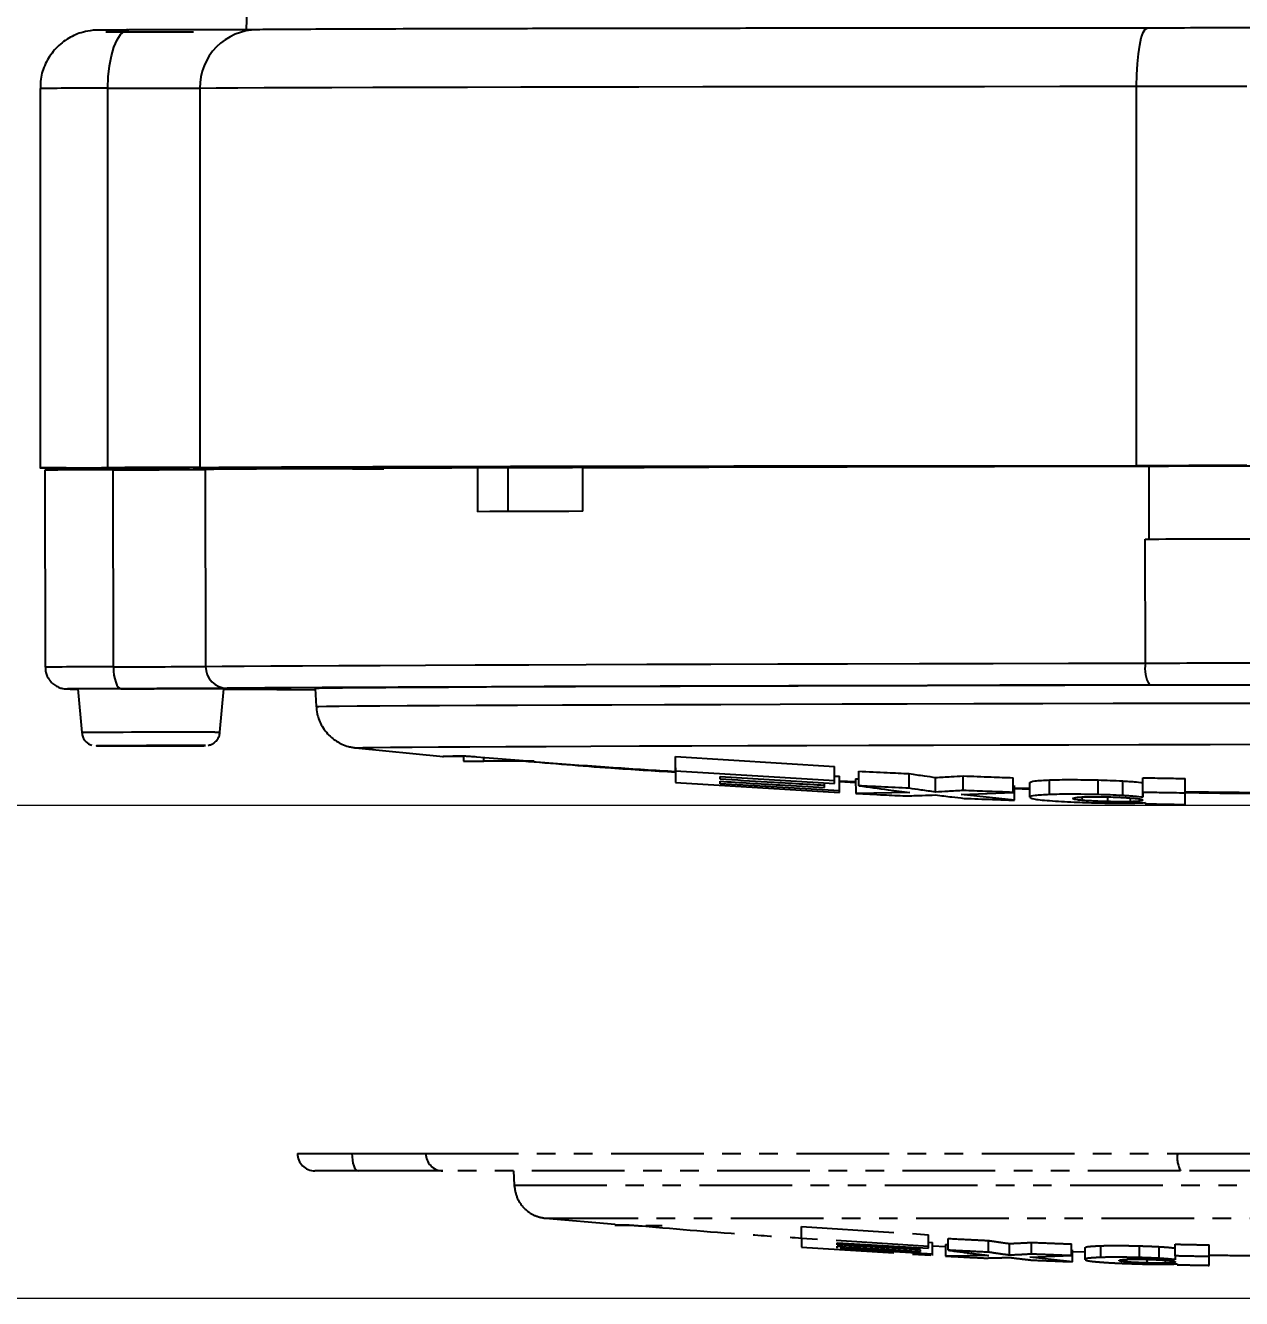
# Model space of a CAD drawing. Header units: millimetres. Extents: x 2384 to 4064, y 886 to 2074.
# Drawn here: x 2839.9 to 2923.3, y 967.7 to 1054.9 of the extents above; entities that cross this region are included whole.
import ezdxf

# ---------------------------------------------------------------- set-up
doc = ezdxf.new("R2010")
doc.units = ezdxf.units.MM
doc.linetypes.add('PHANTOM', pattern=[12.7, 6.35, -1.27, 1.27, -1.27, 1.27, -1.27])
doc.layers.add('标注', color=3, linetype='Continuous', lineweight=13)
doc.styles.add('SLDTEXTSTYLE1', font='txt.shx', dxfattribs={"width": 0.7, "bigfont": 'gbcbig.shx'})
doc.styles.get("Standard").update_dxf_attribs({"font": 'arial.ttf'})
doc.dimstyles.new('AM_ISO', dxfattribs={"dimtxt": 3.5, "dimasz": 3.5, "dimexe": 1, "dimexo": 1, "dimgap": 1.5, "dimtad": 1, "dimdsep": 46, "dimtxsty": 'Standard', "dimcen": 0, "dimclrd": 256, "dimclre": 256, "dimclrt": 2, "dimadec": 0, "dimazin": 2, "dimtp": 0.1, "dimtm": 0.1, "dimtfac": 0.71, "dimtdec": 3, "dimtmove": 0, "dimatfit": 3, "dimfxl": 0, "dimlwd": -1, "dimlwe": -1, "dimarcsym": 0})
doc.dimstyles.new('SLDDIMSTYLE12$0', dxfattribs={"dimtxt": 12, "dimasz": 10, "dimexe": 0, "dimexo": 0.0625, "dimgap": 0.875, "dimtad": 1, "dimdec": 1, "dimlfac": 1.8, "dimrnd": 1e-09, "dimzin": 12, "dimdsep": 46, "dimtxsty": 'SLDTEXTSTYLE1', "dimcen": 0.09, "dimdle": 8.16, "dimclrd": 3, "dimclre": 3, "dimadec": 0, "dimazin": 3, "dimtfac": 1, "dimtdec": 1, "dimtofl": 0, "dimtmove": 0, "dimatfit": 3, "dimfxl": 0, "dimfrac": 2, "dimtolj": 1, "dimlwd": 5, "dimlwe": 5, "dimarcsym": 0})

# ---------------------------------------------------------------- blocks, each defined once
blk = doc.blocks.new('*D56')
at = {"layer": 'Defpoints', "color": 0, "transparency": 16777216}
for p in [(2929.515, 1243.835), (2780.072, 1001.464), (2927.762, 1001.464)]:
    blk.add_point(p, dxfattribs=at)
at = {"layer": '标注', "linetype": 'ByBlock', "transparency": 16777216}
for p, q in [((2928.515, 1243.835), (2779.072, 1243.835)), ((2780.072, 1240.335), (2780.072, 1004.964)), ((2926.762, 1001.464), (2779.072, 1001.464))]:
    blk.add_line(p, q, dxfattribs=at)
at = {"layer": '标注', "transparency": 16777216}
for points in [[(2779.489, 1240.335), (2780.655, 1240.335), (2780.072, 1243.835)], [(2779.489, 1004.964), (2780.655, 1004.964), (2780.072, 1001.464)]]:
    blk.add_solid(points, dxfattribs=at)
at = {"layer": '标注', "color": 2, "transparency": 16777216, "insert": (2769.429, 1110.165), "char_height": 8, "attachment_point": 5, "rotation": 90}
blk.add_mtext('\\A1;{\\fSimSun|b0|i0|c134|p2;\\H2.28571x;245}', dxfattribs=at)
blk = doc.blocks.new('*D57')
at = {"layer": 'Defpoints', "color": 0, "transparency": 16777216}
for p in [(2927.762, 1001.464), (2780.035, 967.684), (2929.601, 967.684)]:
    blk.add_point(p, dxfattribs=at)
at = {"layer": '标注', "color": 3, "lineweight": 5, "transparency": 16777216}
blk.add_line((2927.699, 1001.464), (2780.035, 1001.464), dxfattribs=at)
at = {"layer": '标注', "color": 3, "linetype": 'Continuous', "lineweight": 5, "transparency": 16777216}
for p, q in [((2780.035, 991.464), (2780.035, 977.684)), ((2929.538, 967.684), (2780.035, 967.684))]:
    blk.add_line(p, q, dxfattribs=at)
at = {"layer": '标注', "color": 3, "transparency": 16777216}
for points in [[(2778.369, 991.464), (2781.702, 991.464), (2780.035, 1001.464)], [(2778.369, 977.684), (2781.702, 977.684), (2780.035, 967.684)]]:
    blk.add_solid(points, dxfattribs=at)
at = {"layer": '标注', "color": 0, "transparency": 16777216, "insert": (2767.732, 984.524), "char_height": 10, "attachment_point": 5, "rotation": 90, "style": 'SLDTEXTSTYLE1'}
blk.add_mtext('\\A1;{\\H2.28571x;45}', dxfattribs=at)

msp = doc.modelspace()

# ---------------------------------------------------------------- linework, layer by layer
at = {"color": 7, "linetype": 'Continuous', "lineweight": 25}
for p, q in [((2855.109, 1056.138), (2855.055, 1054.608)), ((2840.939, 1050.607), (2840.939, 1024.607)), ((2845.586, 1024.62), (2845.586, 1050.62)), ((2851.884, 1050.634), (2851.884, 1024.634)), ((2916.078, 1024.755), (2916.078, 1050.755)), ((2841.272, 1024.453), (2841.295, 1010.953)), ((2845.498, 1024.61), (2845.498, 1024.473)), ((2845.963, 1010.974), (2845.94, 1024.474)), ((2851.498, 1024.493), (2851.498, 1024.607)), ((2851.498, 1024.583), (2851.974, 1024.581)), ((2852.263, 1024.499), (2852.286, 1010.999)), ((2870.911, 1024.603), (2870.916, 1021.603)), ((2873.021, 1024.603), (2870.911, 1024.603)), ((2873.026, 1021.611), (2873.021, 1024.603)), ((2878.131, 1021.629), (2878.126, 1024.629)), ((2916.911, 1024.731), (2916.919, 1019.731)), ((2916.682, 1011.23), (2916.668, 1019.73)), ((2843.524, 1009.457), (2843.79, 1006.47)), ((2845.523, 1009.468), (2845.523, 1009.468)), ((2851.523, 1009.478), (2851.523, 1009.478)), ((2853.267, 1006.486), (2853.523, 1009.474)), ((2853.521, 1009.449), (2853.764, 1009.448)), ((2859.796, 1009.485), (2859.863, 1008.248)), ((2862.559, 1005.424), (2862.554, 1005.424)), ((2862.558, 1005.424), (2868.564, 1004.834)), ((2869.947, 1004.874), (2869.947, 1004.5)), ((2869.947, 1004.5), (2871.348, 1004.5)), ((2871.348, 1004.5), (2871.348, 1004.768)), ((2874.787, 1004.5), (2871.348, 1004.5)), ((2884.482, 1004.826), (2895.369, 1004.154)), ((2884.484, 1004.045), (2884.482, 1004.826)), ((2884.484, 1003.822), (2884.482, 1004.826)), ((2895.371, 1003.151), (2895.369, 1004.154)), ((2884.484, 1004.045), (2884.485, 1003.042)), ((2895.371, 1003.151), (2884.484, 1003.822)), ((2884.484, 1003.822), (2884.485, 1003.042)), ((2887.54, 1003.45), (2895.371, 1002.986)), ((2895.371, 1003.49), (2895.717, 1003.47)), ((2895.719, 1002.468), (2895.717, 1003.47)), ((2896.827, 1003.298), (2897.041, 1003.302)), ((2896.827, 1003.298), (2896.829, 1002.296)), ((2897.042, 1002.819), (2897.04, 1003.822)), ((2900.504, 1002.653), (2900.503, 1003.656)), ((2902.307, 1002.39), (2902.306, 1003.392)), ((2904.201, 1002.497), (2904.199, 1003.499)), ((2907.613, 1002.371), (2907.611, 1003.373)), ((2916.503, 1002.371), (2916.501, 1003.373)), ((2919.415, 1002.318), (2919.414, 1003.32)), ((2884.485, 1003.042), (2895.719, 1002.353)), ((2895.719, 1002.468), (2887.541, 1002.95)), ((2894.689, 1002.846), (2894.689, 1003.026)), ((2895.717, 1003.166), (2896.827, 1003.109)), ((2896.828, 1003.032), (2895.717, 1003.09)), ((2907.705, 1001.834), (2907.704, 1002.835)), ((2907.704, 1002.689), (2908.773, 1002.657)), ((2908.773, 1002.575), (2907.704, 1002.609)), ((2908.774, 1002.039), (2908.773, 1003.041)), ((2910.118, 1002.22), (2910.116, 1003.222)), ((2913.438, 1002.216), (2913.436, 1003.218)), ((2915.106, 1003.155), (2915.108, 1002.153)), ((2916.503, 1002.037), (2916.502, 1003.039)), ((2900.546, 1002.365), (2896.829, 1002.296)), ((2904.059, 1002.215), (2907.613, 1002.371)), ((2907.705, 1001.834), (2904.059, 1002.215)), ((2912.338, 1002.057), (2912.339, 1001.821)), ((2914.08, 1002.035), (2914.08, 1001.739)), ((2915.639, 1001.989), (2915.639, 1001.729)), ((2919.417, 1001.539), (2919.415, 1002.318))]:
    msp.add_line(p, q, dxfattribs=at)
at = {"color": 7, "linetype": 'PHANTOM', "lineweight": 25}
for p, q in [((2858.575, 977.633), (2862.309, 977.633)), ((2862.309, 977.633), (2867.367, 977.633)), ((2867.367, 977.633), (2918.885, 977.633)), ((2918.885, 977.633), (2924.942, 977.633)), ((2862.731, 976.433), (2859.775, 976.433)), ((2868.548, 976.433), (2862.731, 976.433)), ((2919.099, 976.433), (2868.548, 976.433)), ((2873.373, 976.433), (2873.425, 975.444)), ((2926.066, 976.433), (2919.099, 976.433)), ((2873.425, 975.444), (2987.244, 975.444)), ((2875.569, 973.183), (2880.341, 972.774)), ((2875.569, 973.183), (2930.335, 973.183)), ((2882.444, 972.693), (2883.565, 972.693)), ((2893.116, 972.612), (2901.825, 972.06)), ((2893.116, 971.809), (2893.116, 972.612)), ((2901.825, 971.257), (2901.825, 972.06)), ((2901.825, 971.257), (2893.116, 971.809)), ((2893.116, 971.809), (2893.116, 971.207)), ((2893.116, 971.207), (2902.102, 970.641)), ((2895.56, 971.511), (2901.825, 971.129)), ((2902.102, 970.728), (2895.56, 971.125)), ((2901.825, 971.547), (2902.102, 971.53)), ((2902.102, 970.728), (2902.102, 971.53)), ((2902.102, 971.299), (2902.99, 971.252)), ((2902.99, 971.395), (2903.161, 971.398)), ((2902.99, 971.395), (2902.99, 970.594)), ((2903.161, 970.996), (2903.161, 971.798)), ((2905.931, 970.858), (2905.931, 971.66)), ((2907.373, 970.65), (2907.373, 971.452)), ((2908.888, 970.728), (2908.888, 971.53)), ((2911.617, 970.622), (2911.617, 971.424)), ((2911.69, 970.209), (2911.69, 971.01)), ((2912.546, 970.364), (2912.546, 971.165)), ((2913.621, 970.5), (2913.621, 971.302)), ((2916.277, 970.49), (2916.277, 971.291)), ((2917.613, 971.239), (2917.613, 970.438)), ((2918.729, 970.604), (2918.729, 971.406)), ((2921.059, 970.557), (2921.059, 971.359)), ((2905.963, 970.635), (2902.99, 970.594)), ((2908.774, 970.511), (2911.617, 970.622)), ((2911.69, 970.209), (2908.774, 970.511)), ((2911.69, 970.899), (2912.546, 970.873)), ((2915.397, 970.369), (2915.397, 970.188)), ((2916.79, 970.348), (2916.79, 970.121)), ((2918.037, 970.31), (2918.037, 970.11)), ((2921.059, 969.957), (2921.059, 970.557))]:
    msp.add_line(p, q, dxfattribs=at)
at = {"color": 7, "linetype": 'Continuous', "lineweight": 25, "flags": 128}
for points in [[(2916.078, 1050.755), (2916.092, 1051.536), (2916.134, 1052.286), (2916.201, 1052.976), (2916.291, 1053.582), (2916.402, 1054.078), (2916.528, 1054.446), (2916.664, 1054.673), (2916.806, 1054.748)], [(2845.586, 1050.62), (2845.613, 1051.4), (2845.694, 1052.15), (2845.825, 1052.841), (2846.001, 1053.446), (2846.216, 1053.943), (2846.461, 1054.311), (2846.727, 1054.537), (2847.004, 1054.613)], [(2851.884, 1050.634), (2853.008, 1050.644), (2854.483, 1050.654), (2856.303, 1050.663), (2858.459, 1050.673), (2860.941, 1050.682), (2863.739, 1050.69), (2866.84, 1050.698), (2870.229, 1050.706), (2873.892, 1050.714), (2877.811, 1050.721), (2881.97, 1050.727), (2886.349, 1050.733), (2890.928, 1050.738), (2895.687, 1050.743), (2900.604, 1050.747), (2905.657, 1050.75), (2910.822, 1050.753), (2916.078, 1050.755)], [(2878.126, 1024.622), (2877.419, 1024.619), (2876.509, 1024.616), (2875.614, 1024.613), (2874.734, 1024.609), (2873.87, 1024.606), (2873.021, 1024.603)], [(2878.126, 1024.629), (2882.336, 1024.643), (2886.772, 1024.657), (2891.413, 1024.67), (2896.237, 1024.683), (2901.223, 1024.696), (2906.346, 1024.708), (2911.583, 1024.72), (2916.911, 1024.731)], [(2878.131, 1021.629), (2877.18, 1021.626), (2876.242, 1021.623), (2875.318, 1021.62), (2874.408, 1021.616), (2873.513, 1021.613), (2872.633, 1021.61), (2871.767, 1021.607), (2870.916, 1021.603)], [(2852.286, 1010.999), (2853.426, 1011.011), (2854.917, 1011.023), (2856.753, 1011.036), (2858.924, 1011.049), (2861.422, 1011.062), (2864.234, 1011.075), (2867.349, 1011.089), (2870.751, 1011.103), (2874.426, 1011.116), (2878.357, 1011.13), (2882.527, 1011.144), (2886.915, 1011.157), (2891.503, 1011.17), (2896.27, 1011.183), (2901.194, 1011.196), (2906.252, 1011.208), (2911.423, 1011.219), (2916.682, 1011.23)], [(2845.963, 1010.974), (2845.974, 1010.681), (2846.005, 1010.4), (2846.054, 1010.14), (2846.12, 1009.913), (2846.2, 1009.726), (2846.291, 1009.587), (2846.39, 1009.501), (2846.493, 1009.472)], [(2842.808, 1009.456), (2842.849, 1009.454), (2843.176, 1009.452)], [(2843.176, 1009.452), (2843.256, 1009.452), (2843.524, 1009.452)], [(2848.498, 1009.475), (2847.152, 1009.472), (2845.898, 1009.469), (2844.821, 1009.466), (2843.994, 1009.463), (2843.475, 1009.459), (2843.298, 1009.456), (2843.475, 1009.454), (2843.524, 1009.454)], [(2853.523, 1009.471), (2853.698, 1009.474), (2853.52, 1009.476), (2853.001, 1009.478), (2852.175, 1009.479), (2851.098, 1009.478), (2849.844, 1009.477), (2848.498, 1009.475)], [(2853.145, 1009.477), (2853.488, 1009.475), (2853.523, 1009.474)], [(2916.953, 1009.728), (2911.793, 1009.717), (2906.719, 1009.706), (2901.755, 1009.694), (2896.924, 1009.682), (2892.246, 1009.669), (2887.744, 1009.656), (2883.438, 1009.643), (2879.347, 1009.63), (2875.49, 1009.616), (2871.883, 1009.603), (2868.545, 1009.589), (2865.489, 1009.576), (2862.729, 1009.563), (2860.278, 1009.55), (2858.148, 1009.537), (2856.346, 1009.525), (2854.883, 1009.512), (2853.764, 1009.501)], [(2926.028, 1009.732), (2925.975, 1009.732), (2920.977, 1009.722), (2916.03, 1009.712), (2911.157, 1009.702), (2906.383, 1009.69), (2901.731, 1009.679), (2897.226, 1009.667), (2892.888, 1009.655), (2888.741, 1009.642), (2884.803, 1009.63), (2881.097, 1009.617), (2877.638, 1009.604), (2874.446, 1009.591), (2871.535, 1009.579), (2868.92, 1009.566), (2866.615, 1009.554), (2864.631, 1009.542), (2862.977, 1009.53), (2861.662, 1009.518), (2860.692, 1009.507), (2860.073, 1009.497), (2859.807, 1009.487), (2859.796, 1009.485)], [(2859.863, 1008.248), (2860.039, 1008.258), (2860.565, 1008.268), (2861.441, 1008.279), (2862.66, 1008.29), (2864.216, 1008.302), (2866.104, 1008.314), (2868.312, 1008.326), (2870.83, 1008.338), (2873.645, 1008.351), (2876.745, 1008.364), (2880.112, 1008.376), (2883.731, 1008.389), (2887.584, 1008.402), (2891.652, 1008.414), (2895.914, 1008.426), (2900.349, 1008.438), (2904.936, 1008.45), (2909.652, 1008.461), (2914.474, 1008.472), (2919.377, 1008.482), (2924.338, 1008.492), (2926.138, 1008.495)], [(2852.908, 1006.489), (2853.234, 1006.487), (2853.267, 1006.486)], [(2852.216, 1005.573), (2851.989, 1005.574), (2851.378, 1005.575), (2850.488, 1005.575), (2849.407, 1005.574), (2848.24, 1005.572), (2847.101, 1005.57), (2846.102, 1005.567), (2845.341, 1005.564), (2844.892, 1005.561), (2844.799, 1005.558), (2845.071, 1005.557), (2845.682, 1005.556), (2846.572, 1005.556), (2847.653, 1005.557), (2848.82, 1005.559), (2849.959, 1005.561), (2850.958, 1005.564), (2851.719, 1005.567), (2852.168, 1005.57), (2852.273, 1005.572)], [(2852.273, 1005.572), (2852.261, 1005.572), (2852.216, 1005.573)], [(2862.554, 1005.424), (2862.628, 1005.433), (2863.047, 1005.443), (2863.823, 1005.453), (2864.952, 1005.464), (2866.428, 1005.476), (2868.244, 1005.487), (2870.389, 1005.5), (2872.853, 1005.512), (2875.622, 1005.524), (2878.682, 1005.537), (2882.017, 1005.55), (2885.609, 1005.562), (2889.44, 1005.575), (2893.489, 1005.587), (2897.735, 1005.599), (2902.157, 1005.611), (2906.729, 1005.623), (2911.429, 1005.634), (2916.232, 1005.644), (2921.113, 1005.654), (2926.046, 1005.664), (2931.004, 1005.672)]]:
    msp.add_lwpolyline(points, dxfattribs=at)
at = {"color": 7, "linetype": 'PHANTOM', "lineweight": 25, "flags": 128}
msp.add_lwpolyline([(2862.309, 977.633), (2862.317, 977.399), (2862.341, 977.174), (2862.38, 976.966), (2862.433, 976.785), (2862.497, 976.635), (2862.57, 976.524), (2862.649, 976.456), (2862.731, 976.433)], dxfattribs=at)
at = {"color": 7, "linetype": 'Continuous', "lineweight": 25}
for centre, radius, start, end in [((2849.348, 528.4), 526.075, 89.77142, 90.42489), ((2855.852, 1050.665), 3.968, 90.43064, 180.4494), ((2844.804, 483.612), 567.009, 89.921, 90.39059), ((2846.086, 2221.77), 1171.15, 269.97553, 270.283673), ((2916.521, 3166.16), 2115.405, 269.988017, 270.192574), ((2845.513, 594.397), 430.077, 89.94308, 90.56501), ((2844.407, 2206.997), 1182.524, 270.074299, 270.380635), ((2879.571, -2182.896), 3207.511, 90.15469, 90.487809), ((2913.579, 3131.887), 2107.158, 270.090606, 270.288526), ((2913.463, 3146.995), 2127.267, 270.086324, 270.290278), ((2918.995, 1010.872), 2.34, 171.18608, 209.25992), ((2913.477, 3138.495), 2127.267, 270.086324, 270.290278), ((2846.159, 440.22), 570.753, 90.01967, 90.48831), ((2844.43, 2193.498), 1182.525, 270.074299, 270.380635), ((2853.774, 1010.989), 1.489, 179.63955, 269.60562), ((2846.311, 620.215), 389.257, 89.97318, 90.51564), ((2850.849, -195.317), 1204.796, 89.890815, 90.348363), ((2844.73, 2369.374), 1359.904, 270.074299, 270.380635), ((2861.58, 2145.117), 1135.696, 269.605704, 269.910175), ((2913.267, 3456.082), 2446.357, 270.086324, 270.290278), ((2850.732, -135.332), 1141.823, 89.890815, 90.348363)]:
    msp.add_arc(centre, radius, start, end, dxfattribs=at)
at = {"color": 7, "linetype": 'PHANTOM', "lineweight": 25}
for centre, radius, start, end in [((2859.775, 977.633), 1.2, 180, 270), ((2868.558, 977.624), 1.19, 179.53784, 269.53025), ((2920.722, 977.343), 1.861, 171.02104, 209.26556)]:
    msp.add_arc(centre, radius, start, end, dxfattribs=at)
at = {"color": 7, "linetype": 'Continuous', "lineweight": 25}
for points, knots in [([(2916.806, 1054.748), (2914.407, 1054.747), (2909.564, 1054.745), (2902.475, 1054.741), (2895.518, 1054.735), (2888.816, 1054.727), (2882.478, 1054.719), (2876.633, 1054.709), (2871.367, 1054.698), (2866.758, 1054.686), (2862.871, 1054.673), (2859.748, 1054.66), (2857.328, 1054.647), (2856.321, 1054.637), (2855.822, 1054.633)], [0, 0, 0, 0, 0.079959, 0.161371, 0.244142, 0.328893, 0.414216, 0.5, 0.585778, 0.671102, 0.755858, 0.838624, 0.920039, 1, 1, 1, 1]), ([(2927.379, 1054.765), (2926.885, 1054.763), (2925.88, 1054.759), (2923.356, 1054.754), (2920.29, 1054.75), (2917.954, 1054.749), (2916.806, 1054.748)], [0, 0, 0, 0, 0.245796, 0.5, 0.754204, 1, 1, 1, 1]), ([(2846.948, 1054.613), (2846.887, 1054.613), (2846.633, 1054.613), (2846.232, 1054.612), (2845.784, 1054.611), (2845.434, 1054.611), (2845.182, 1054.61), (2845.024, 1054.609), (2844.927, 1054.608), (2844.873, 1054.608), (2844.764, 1054.604), (2844.68, 1054.599), (2844.55, 1054.59), (2844.232, 1054.553), (2843.606, 1054.412), (2842.744, 1054.011), (2841.892, 1053.283), (2841.28, 1052.331), (2840.956, 1051.403), (2840.972, 1050.817), (2840.978, 1050.607)], [0, 0, 0, 0, 0.019857, 0.0829, 0.142753, 0.201153, 0.254877, 0.302028, 0.340838, 0.370261, 0.379974, 0.387427, 0.398402, 0.420897, 0.485124, 0.593411, 0.707599, 0.821915, 0.936235, 1, 1, 1, 1]), ([(2855.822, 1054.633), (2855.529, 1054.631), (2854.931, 1054.626), (2852.924, 1054.621), (2850.27, 1054.616), (2848.08, 1054.614), (2847.004, 1054.613)], [0, 0, 0, 0, 0.245796, 0.5, 0.754204, 1, 1, 1, 1]), ([(2845.498, 1024.605), (2845.453, 1024.605), (2845.181, 1024.606), (2845.082, 1024.607), (2845.285, 1024.61), (2845.957, 1024.611), (2846.951, 1024.613), (2847.737, 1024.613), (2848.129, 1024.613)], [0, 0, 0, 0, 0.0373924, 0.2299139, 0.4224355, 0.614957, 0.8074785, 1, 1, 1, 1]), ([(2848.129, 1024.613), (2848.521, 1024.613), (2849.305, 1024.613), (2850.318, 1024.611), (2850.944, 1024.61), (2851.214, 1024.608), (2851.137, 1024.607), (2851.137, 1024.607)], [0, 0, 0, 0, 0.249506, 0.499013, 0.748519, 0.998025, 1, 1, 1, 1]), ([(2864.487, 1024.523), (2864.329, 1024.524), (2862.562, 1024.528), (2859.814, 1024.538), (2856.363, 1024.551), (2853.678, 1024.566), (2852.542, 1024.576), (2851.974, 1024.581)], [0, 0, 0, 0, 0.023879, 0.267909, 0.511939, 0.75597, 1, 1, 1, 1]), ([(2860.419, 1024.556), (2859.471, 1024.561), (2857.376, 1024.572), (2855.623, 1024.589), (2854.917, 1024.607), (2855.541, 1024.626), (2857.441, 1024.644), (2860.595, 1024.662), (2864.947, 1024.679), (2870.424, 1024.694), (2876.931, 1024.708), (2884.356, 1024.72), (2892.574, 1024.731), (2901.442, 1024.739), (2910.817, 1024.745), (2918.046, 1024.748), (2922.124, 1024.748), (2922.913, 1024.749)], [0, 0, 0, 0, 0.058714, 0.129808, 0.200902, 0.271995, 0.343089, 0.414183, 0.485276, 0.55637, 0.627464, 0.698558, 0.769651, 0.840745, 0.911839, 0.982932, 1, 1, 1, 1]), ([(2841.312, 1010.953), (2841.307, 1010.914), (2841.278, 1010.699), (2841.405, 1010.343), (2841.638, 1009.973), (2841.91, 1009.73), (2842.172, 1009.582), (2842.398, 1009.504), (2842.564, 1009.471), (2842.661, 1009.461), (2842.705, 1009.458), (2842.737, 1009.456), (2842.771, 1009.455), (2842.833, 1009.454), (2842.923, 1009.453), (2843.128, 1009.453), (2843.201, 1009.452)], [0, 0, 0, 0, 0.027579, 0.153515, 0.253559, 0.337585, 0.408225, 0.46543, 0.507588, 0.527723, 0.541319, 0.556281, 0.581456, 0.644275, 0.873468, 1, 1, 1, 1]), ([(2859.862, 1008.273), (2859.878, 1008.101), (2859.925, 1007.622), (2860.237, 1006.85), (2860.837, 1006.128), (2861.514, 1005.699), (2862.038, 1005.515), (2862.402, 1005.44), (2862.498, 1005.43), (2862.558, 1005.424)], [0, 0, 0, 0, 0.109876, 0.304621, 0.518327, 0.696278, 0.809572, 0.880875, 1, 1, 1, 1]), ([(2843.803, 1006.462), (2843.816, 1006.366), (2843.84, 1006.174), (2843.99, 1005.936), (2844.167, 1005.763), (2844.337, 1005.657), (2844.448, 1005.62), (2844.494, 1005.604)], [0, 0, 0, 0, 0.2435473, 0.4925813, 0.7004544, 0.8757336, 1, 1, 1, 1]), ([(2852.457, 1005.591), (2852.525, 1005.608), (2852.674, 1005.644), (2852.907, 1005.782), (2853.119, 1006.012), (2853.25, 1006.27), (2853.251, 1006.437), (2853.251, 1006.487)], [0, 0, 0, 0, 0.163128, 0.357271, 0.616504, 0.884574, 1, 1, 1, 1]), ([(2850.175, 1005.566), (2850.021, 1005.565), (2849.837, 1005.564), (2849.509, 1005.563), (2849.25, 1005.562), (2848.674, 1005.562), (2848.034, 1005.561), (2847.412, 1005.56), (2847.078, 1005.559), (2846.906, 1005.559), (2846.795, 1005.56), (2846.673, 1005.561), (2846.374, 1005.561), (2846.142, 1005.562), (2846.155, 1005.562), (2846.366, 1005.563), (2846.962, 1005.565), (2847.22, 1005.567), (2847.551, 1005.568), (2847.81, 1005.568), (2848.387, 1005.569), (2849.027, 1005.57), (2849.648, 1005.571), (2849.983, 1005.572), (2850.154, 1005.571), (2850.265, 1005.571), (2850.387, 1005.57), (2850.687, 1005.57), (2850.918, 1005.569), (2850.906, 1005.569), (2850.691, 1005.568), (2850.41, 1005.567), (2850.175, 1005.566)], [0, 0, 0, 0, 0.066265, 0.079332, 0.091749, 0.120574, 0.19854, 0.226761, 0.249845, 0.26589, 0.284505, 0.318085, 0.379426, 0.408251, 0.420668, 0.433735, 0.5, 0.566265, 0.579332, 0.591749, 0.620574, 0.69854, 0.726761, 0.749845, 0.76589, 0.784505, 0.818085, 0.879426, 0.908251, 0.920668, 0.933735, 1, 1, 1, 1]), ([(2868.513, 1004.834), (2868.568, 1004.839), (2868.678, 1004.849), (2869.381, 1004.871), (2869.729, 1004.882)], [0, 0, 0, 0, 0.505985, 1, 1, 1, 1]), ([(2869.729, 1004.832), (2869.377, 1004.829), (2868.722, 1004.824), (2868.614, 1004.829), (2868.563, 1004.832)], [0, 0, 0, 0, 0.5372273, 1, 1, 1, 1]), ([(2869.729, 1004.882), (2869.765, 1004.882), (2869.835, 1004.882), (2870.081, 1004.867), (2870.407, 1004.844), (2870.69, 1004.82), (2870.84, 1004.808)], [0, 0, 0, 0, 0.246867, 0.480182, 0.723828, 1, 1, 1, 1]), ([(2869.947, 1004.822), (2869.917, 1004.824), (2869.802, 1004.831), (2869.76, 1004.832), (2869.729, 1004.832)], [0, 0, 0, 0, 0.2619112, 1, 1, 1, 1]), ([(2870.84, 1004.808), (2873.958, 1004.55), (2878.479, 1004.175), (2883.061, 1003.891), (2884.484, 1003.803)], [0, 0, 0, 0, 0.68951, 1, 1, 1, 1]), ([(2884.484, 1003.737), (2883.003, 1003.829), (2879.498, 1004.047), (2876.038, 1004.334), (2874.041, 1004.5)], [0, 0, 0, 0, 0.422605, 1, 1, 1, 1]), ([(2887.54, 1003.274), (2887.54, 1003.305), (2887.54, 1003.362), (2887.54, 1003.423), (2887.54, 1003.45)], [0, 0, 0, 0, 0.556914, 1, 1, 1, 1]), ([(2894.689, 1002.846), (2893.379, 1002.92), (2890.996, 1003.052), (2888.613, 1003.205), (2887.54, 1003.274)], [0, 0, 0, 0, 0.549556, 1, 1, 1, 1]), ([(2897.04, 1003.822), (2897.691, 1003.79), (2898.846, 1003.732), (2900, 1003.679), (2900.503, 1003.656)], [0, 0, 0, 0, 0.56439, 1, 1, 1, 1]), ([(2900.503, 1003.656), (2900.845, 1003.604), (2901.446, 1003.514), (2902.047, 1003.428), (2902.306, 1003.392)], [0, 0, 0, 0, 0.570017, 1, 1, 1, 1]), ([(2902.306, 1003.392), (2902.658, 1003.41), (2903.289, 1003.443), (2903.92, 1003.482), (2904.199, 1003.499)], [0, 0, 0, 0, 0.557996, 1, 1, 1, 1]), ([(2904.199, 1003.499), (2904.84, 1003.474), (2905.978, 1003.43), (2907.115, 1003.39), (2907.611, 1003.373)], [0, 0, 0, 0, 0.5636271, 1, 1, 1, 1]), ([(2916.501, 1003.373), (2917.046, 1003.362), (2918.017, 1003.343), (2918.988, 1003.327), (2919.414, 1003.32)], [0, 0, 0, 0, 0.561174, 1, 1, 1, 1]), ([(2916.502, 1003.039), (2916.502, 1003.096), (2916.501, 1003.202), (2916.501, 1003.32), (2916.501, 1003.373)], [0, 0, 0, 0, 0.544502, 1, 1, 1, 1]), ([(2887.54, 1003.132), (2888.902, 1003.046), (2891.284, 1002.894), (2893.668, 1002.762), (2894.69, 1002.705)], [0, 0, 0, 0, 0.571417, 1, 1, 1, 1]), ([(2887.541, 1002.95), (2887.54, 1002.982), (2887.54, 1003.04), (2887.54, 1003.104), (2887.54, 1003.132)], [0, 0, 0, 0, 0.556665, 1, 1, 1, 1]), ([(2894.69, 1002.705), (2894.69, 1002.731), (2894.69, 1002.776), (2894.689, 1002.825), (2894.689, 1002.846)], [0, 0, 0, 0, 0.556601, 1, 1, 1, 1]), ([(2895.371, 1002.986), (2895.371, 1003.016), (2895.371, 1003.069), (2895.371, 1003.126), (2895.371, 1003.151)], [0, 0, 0, 0, 0.55628, 1, 1, 1, 1]), ([(2895.719, 1002.353), (2895.719, 1002.374), (2895.719, 1002.411), (2895.719, 1002.45), (2895.719, 1002.468)], [0, 0, 0, 0, 0.556911, 1, 1, 1, 1]), ([(2897.042, 1002.819), (2897.715, 1002.728), (2898.883, 1002.568), (2900.051, 1002.425), (2900.546, 1002.365)], [0, 0, 0, 0, 0.5766331, 1, 1, 1, 1]), ([(2900.504, 1002.653), (2899.863, 1002.683), (2898.709, 1002.736), (2897.555, 1002.794), (2897.042, 1002.819)], [0, 0, 0, 0, 0.555599, 1, 1, 1, 1]), ([(2902.307, 1002.39), (2901.977, 1002.437), (2901.376, 1002.522), (2900.775, 1002.613), (2900.504, 1002.653)], [0, 0, 0, 0, 0.549983, 1, 1, 1, 1]), ([(2904.201, 1002.497), (2903.846, 1002.475), (2903.215, 1002.437), (2902.584, 1002.404), (2902.307, 1002.39)], [0, 0, 0, 0, 0.561954, 1, 1, 1, 1]), ([(2907.613, 1002.371), (2906.98, 1002.393), (2905.843, 1002.433), (2904.706, 1002.477), (2904.201, 1002.497)], [0, 0, 0, 0, 0.556353, 1, 1, 1, 1]), ([(2908.773, 1003.041), (2908.812, 1003.082), (2908.882, 1003.156), (2909.737, 1003.202), (2910.116, 1003.222)], [0, 0, 0, 0, 0.556041, 1, 1, 1, 1]), ([(2910.116, 1003.222), (2910.335, 1003.228), (2910.772, 1003.241), (2911.584, 1003.244), (2912.489, 1003.238), (2913.121, 1003.225), (2913.436, 1003.218)], [0, 0, 0, 0, 0.2499948, 0.5001474, 0.7503596, 1, 1, 1, 1]), ([(2913.436, 1003.218), (2913.715, 1003.21), (2914.296, 1003.193), (2914.829, 1003.168), (2915.106, 1003.155)], [0, 0, 0, 0, 0.479645, 1, 1, 1, 1]), ([(2915.106, 1003.155), (2915.255, 1003.145), (2915.551, 1003.126), (2916.043, 1003.087), (2916.318, 1003.058), (2916.502, 1003.039)], [0, 0, 0, 0, 0.249107, 0.498716, 1, 1, 1, 1]), ([(2919.415, 1002.42), (2920.266, 1002.407), (2922.13, 1002.378), (2923.996, 1002.367), (2925.01, 1002.361)], [0, 0, 0, 0, 0.456405, 1, 1, 1, 1]), ([(2896.829, 1002.296), (2897.473, 1002.264), (2898.611, 1002.207), (2899.748, 1002.154), (2900.241, 1002.131)], [0, 0, 0, 0, 0.566888, 1, 1, 1, 1]), ([(2900.241, 1002.131), (2900.626, 1002.141), (2901.315, 1002.16), (2902.004, 1002.184), (2902.308, 1002.195)], [0, 0, 0, 0, 0.558911, 1, 1, 1, 1]), ([(2902.308, 1002.195), (2902.679, 1002.149), (2903.327, 1002.067), (2903.975, 1001.993), (2904.253, 1001.961)], [0, 0, 0, 0, 0.572061, 1, 1, 1, 1]), ([(2904.253, 1001.961), (2904.905, 1001.935), (2906.056, 1001.891), (2907.207, 1001.851), (2907.705, 1001.834)], [0, 0, 0, 0, 0.566608, 1, 1, 1, 1]), ([(2910.118, 1002.22), (2909.739, 1002.2), (2908.884, 1002.155), (2908.813, 1002.08), (2908.774, 1002.039)], [0, 0, 0, 0, 0.443959, 1, 1, 1, 1]), ([(2908.774, 1002.039), (2908.815, 1001.999), (2908.876, 1001.939), (2909.419, 1001.861), (2909.886, 1001.822), (2910.119, 1001.803)], [0, 0, 0, 0, 0.49875, 0.750257, 1, 1, 1, 1]), ([(2913.438, 1002.216), (2913.123, 1002.223), (2912.491, 1002.236), (2911.586, 1002.242), (2910.773, 1002.239), (2910.337, 1002.226), (2910.118, 1002.22)], [0, 0, 0, 0, 0.2496403, 0.4998526, 0.7500053, 1, 1, 1, 1]), ([(2910.119, 1001.803), (2910.38, 1001.785), (2910.875, 1001.751), (2911.977, 1001.695), (2912.852, 1001.668), (2913.398, 1001.652)], [0, 0, 0, 0, 0.294236, 0.559365, 1, 1, 1, 1]), ([(2911.687, 1001.953), (2911.708, 1001.97), (2911.739, 1001.996), (2912.001, 1002.031), (2912.231, 1002.049), (2912.345, 1002.058)], [0, 0, 0, 0, 0.501568, 0.7512, 1, 1, 1, 1]), ([(2912.339, 1001.821), (2912.224, 1001.832), (2911.992, 1001.854), (2911.738, 1001.897), (2911.707, 1001.931), (2911.687, 1001.953)], [0, 0, 0, 0, 0.248427, 0.500533, 1, 1, 1, 1]), ([(2914.08, 1001.739), (2913.787, 1001.748), (2913.314, 1001.762), (2912.724, 1001.792), (2912.472, 1001.811), (2912.339, 1001.821)], [0, 0, 0, 0, 0.433668, 0.700456, 1, 1, 1, 1]), ([(2912.345, 1002.058), (2912.457, 1002.062), (2912.679, 1002.069), (2913.115, 1002.073), (2913.61, 1002.07), (2913.957, 1002.063), (2914.131, 1002.059)], [0, 0, 0, 0, 0.249108, 0.498915, 0.749263, 1, 1, 1, 1]), ([(2913.398, 1001.652), (2913.743, 1001.644), (2914.435, 1001.63), (2915.412, 1001.628), (2916.184, 1001.639), (2916.498, 1001.659), (2916.657, 1001.669)], [0, 0, 0, 0, 0.245195, 0.492761, 0.744341, 1, 1, 1, 1]), ([(2915.108, 1002.153), (2914.831, 1002.166), (2914.297, 1002.191), (2913.717, 1002.208), (2913.438, 1002.216)], [0, 0, 0, 0, 0.520355, 1, 1, 1, 1]), ([(2915.639, 1001.729), (2915.414, 1001.727), (2914.955, 1001.721), (2914.375, 1001.733), (2914.08, 1001.739)], [0, 0, 0, 0, 0.490887, 1, 1, 1, 1]), ([(2914.131, 1002.059), (2914.363, 1002.053), (2914.723, 1002.042), (2915.181, 1002.021), (2915.387, 1002.008), (2915.493, 1002.001)], [0, 0, 0, 0, 0.467874, 0.726466, 1, 1, 1, 1]), ([(2916.503, 1002.037), (2916.32, 1002.056), (2916.044, 1002.086), (2915.553, 1002.124), (2915.256, 1002.143), (2915.108, 1002.153)], [0, 0, 0, 0, 0.501284, 0.750893, 1, 1, 1, 1]), ([(2915.493, 1002.001), (2915.666, 1001.988), (2916.015, 1001.961), (2916.439, 1001.907), (2916.484, 1001.865), (2916.514, 1001.837)], [0, 0, 0, 0, 0.249846, 0.5015343, 1, 1, 1, 1]), ([(2916.514, 1001.837), (2916.486, 1001.811), (2916.445, 1001.775), (2916.052, 1001.742), (2915.769, 1001.733), (2915.639, 1001.729)], [0, 0, 0, 0, 0.5615763, 0.7980896, 1, 1, 1, 1]), ([(2916.503, 1002.371), (2916.503, 1002.304), (2916.503, 1002.186), (2916.503, 1002.082), (2916.503, 1002.037)], [0, 0, 0, 0, 0.575496, 1, 1, 1, 1]), ([(2919.415, 1002.318), (2918.873, 1002.327), (2917.902, 1002.343), (2916.931, 1002.362), (2916.503, 1002.371)], [0, 0, 0, 0, 0.558791, 1, 1, 1, 1]), ([(2916.657, 1001.669), (2916.657, 1001.653), (2916.657, 1001.626), (2916.657, 1001.601), (2916.657, 1001.59)], [0, 0, 0, 0, 0.566278, 1, 1, 1, 1]), ([(2916.657, 1001.59), (2917.175, 1001.579), (2918.095, 1001.561), (2919.015, 1001.546), (2919.417, 1001.539)], [0, 0, 0, 0, 0.563122, 1, 1, 1, 1]), ([(2925.01, 1002.278), (2924.413, 1002.281), (2922.547, 1002.292), (2920.683, 1002.317), (2919.415, 1002.335)], [0, 0, 0, 0, 0.320276, 1, 1, 1, 1])]:
    msp.add_open_spline(points, degree=3, knots=knots, dxfattribs=at)
for points in [[(2845.628, 1024.595), (2844.969, 1024.595), (2843.651, 1024.596), (2842.144, 1024.6), (2841.167, 1024.603), (2840.828, 1024.607), (2841.153, 1024.611), (2842.118, 1024.615), (2843.615, 1024.618), (2844.929, 1024.619), (2845.586, 1024.62)], [(2851.884, 1024.634), (2851.67, 1024.633), (2851.242, 1024.63), (2849.812, 1024.625), (2847.931, 1024.622), (2846.367, 1024.621), (2845.586, 1024.62)], [(2851.884, 1024.634), (2852.435, 1024.639), (2853.535, 1024.649), (2856.186, 1024.663), (2859.537, 1024.677), (2863.626, 1024.69), (2868.394, 1024.703), (2873.796, 1024.714), (2879.776, 1024.724), (2886.274, 1024.733), (2893.222, 1024.741), (2900.554, 1024.747), (2908.182, 1024.752), (2913.446, 1024.754), (2916.078, 1024.755)], [(2923.63, 1024.767), (2923.27, 1024.766), (2922.551, 1024.763), (2920.754, 1024.759), (2918.581, 1024.757), (2916.912, 1024.756), (2916.078, 1024.755)]]:
    msp.add_open_spline(points, degree=3, dxfattribs=at)
at = {"color": 7, "linetype": 'PHANTOM', "lineweight": 25}
for points, knots in [([(2873.424, 975.464), (2873.473, 975.156), (2873.573, 974.52), (2874.141, 973.788), (2874.841, 973.325), (2875.332, 973.229), (2875.569, 973.183)], [0, 0, 0, 0, 0.272061, 0.561967, 0.787938, 1, 1, 1, 1]), ([(2881.313, 972.717), (2881.042, 972.713), (2880.486, 972.703), (2880.257, 972.699), (2880.486, 972.703), (2881.042, 972.713), (2881.313, 972.717)], [0, 0, 0, 0, 0.244271, 0.5, 0.755729, 1, 1, 1, 1]), ([(2881.313, 972.717), (2881.342, 972.717), (2881.398, 972.716), (2881.595, 972.704), (2881.855, 972.684), (2882.082, 972.665), (2882.202, 972.655)], [0, 0, 0, 0, 0.246867, 0.4801817, 0.7238276, 1, 1, 1, 1]), ([(2882.202, 972.655), (2884.696, 972.443), (2888.312, 972.135), (2891.978, 971.901), (2893.116, 971.828)], [0, 0, 0, 0, 0.689511, 1, 1, 1, 1]), ([(2895.56, 971.375), (2895.56, 971.399), (2895.56, 971.443), (2895.56, 971.49), (2895.56, 971.511)], [0, 0, 0, 0, 0.556914, 1, 1, 1, 1]), ([(2901.279, 971.023), (2900.231, 971.083), (2898.324, 971.193), (2896.418, 971.318), (2895.56, 971.375)], [0, 0, 0, 0, 0.549556, 1, 1, 1, 1]), ([(2895.56, 971.266), (2896.649, 971.195), (2898.555, 971.07), (2900.462, 970.961), (2901.279, 970.914)], [0, 0, 0, 0, 0.571417, 1, 1, 1, 1]), ([(2895.56, 971.125), (2895.56, 971.15), (2895.56, 971.195), (2895.56, 971.244), (2895.56, 971.266)], [0, 0, 0, 0, 0.556665, 1, 1, 1, 1]), ([(2901.279, 970.914), (2901.279, 970.934), (2901.279, 970.969), (2901.279, 971.007), (2901.279, 971.023)], [0, 0, 0, 0, 0.556601, 1, 1, 1, 1]), ([(2901.825, 971.129), (2901.825, 971.152), (2901.825, 971.194), (2901.825, 971.238), (2901.825, 971.257)], [0, 0, 0, 0, 0.55628, 1, 1, 1, 1]), ([(2903.161, 971.798), (2903.682, 971.771), (2904.605, 971.723), (2905.528, 971.679), (2905.931, 971.66)], [0, 0, 0, 0, 0.56439, 1, 1, 1, 1]), ([(2903.161, 970.996), (2903.699, 970.923), (2904.633, 970.797), (2905.568, 970.683), (2905.963, 970.635)], [0, 0, 0, 0, 0.5766331, 1, 1, 1, 1]), ([(2905.931, 970.858), (2905.418, 970.883), (2904.494, 970.927), (2903.571, 970.974), (2903.161, 970.996)], [0, 0, 0, 0, 0.555599, 1, 1, 1, 1]), ([(2905.931, 971.66), (2906.204, 971.619), (2906.685, 971.548), (2907.166, 971.48), (2907.373, 971.452)], [0, 0, 0, 0, 0.570017, 1, 1, 1, 1]), ([(2907.373, 971.452), (2907.654, 971.465), (2908.159, 971.489), (2908.665, 971.517), (2908.888, 971.53)], [0, 0, 0, 0, 0.5579958, 1, 1, 1, 1]), ([(2908.888, 971.53), (2909.4, 971.509), (2910.31, 971.472), (2911.22, 971.438), (2911.617, 971.424)], [0, 0, 0, 0, 0.563627, 1, 1, 1, 1]), ([(2912.546, 971.165), (2912.577, 971.197), (2912.633, 971.254), (2913.317, 971.287), (2913.621, 971.302)], [0, 0, 0, 0, 0.556041, 1, 1, 1, 1]), ([(2913.621, 971.302), (2913.796, 971.306), (2914.145, 971.315), (2914.795, 971.316), (2915.519, 971.309), (2916.024, 971.297), (2916.277, 971.291)], [0, 0, 0, 0, 0.249995, 0.500147, 0.75036, 1, 1, 1, 1]), ([(2916.277, 971.291), (2916.5, 971.285), (2916.964, 971.271), (2917.391, 971.25), (2917.613, 971.239)], [0, 0, 0, 0, 0.479645, 1, 1, 1, 1]), ([(2917.613, 971.239), (2917.731, 971.231), (2917.969, 971.216), (2918.362, 971.185), (2918.582, 971.162), (2918.729, 971.147)], [0, 0, 0, 0, 0.249107, 0.498716, 1, 1, 1, 1]), ([(2918.729, 971.406), (2919.165, 971.396), (2919.941, 971.38), (2920.718, 971.365), (2921.059, 971.359)], [0, 0, 0, 0, 0.561174, 1, 1, 1, 1]), ([(2902.102, 970.641), (2902.102, 970.657), (2902.102, 970.685), (2902.102, 970.715), (2902.102, 970.728)], [0, 0, 0, 0, 0.556911, 1, 1, 1, 1]), ([(2902.99, 970.594), (2903.505, 970.567), (2904.415, 970.52), (2905.325, 970.476), (2905.719, 970.457)], [0, 0, 0, 0, 0.566888, 1, 1, 1, 1]), ([(2905.719, 970.457), (2906.027, 970.464), (2906.578, 970.476), (2907.129, 970.493), (2907.373, 970.5)], [0, 0, 0, 0, 0.558911, 1, 1, 1, 1]), ([(2907.373, 970.65), (2907.108, 970.687), (2906.627, 970.754), (2906.147, 970.826), (2905.931, 970.858)], [0, 0, 0, 0, 0.549983, 1, 1, 1, 1]), ([(2908.888, 970.728), (2908.604, 970.712), (2908.099, 970.684), (2907.594, 970.66), (2907.373, 970.65)], [0, 0, 0, 0, 0.561954, 1, 1, 1, 1]), ([(2907.373, 970.5), (2907.669, 970.464), (2908.188, 970.399), (2908.707, 970.34), (2908.929, 970.315)], [0, 0, 0, 0, 0.572061, 1, 1, 1, 1]), ([(2911.617, 970.622), (2911.111, 970.641), (2910.201, 970.674), (2909.291, 970.711), (2908.888, 970.728)], [0, 0, 0, 0, 0.556353, 1, 1, 1, 1]), ([(2908.929, 970.315), (2909.45, 970.294), (2910.371, 970.257), (2911.291, 970.223), (2911.69, 970.209)], [0, 0, 0, 0, 0.5666076, 1, 1, 1, 1]), ([(2913.621, 970.5), (2913.317, 970.485), (2912.633, 970.452), (2912.577, 970.395), (2912.546, 970.364)], [0, 0, 0, 0, 0.443959, 1, 1, 1, 1]), ([(2912.546, 970.364), (2912.578, 970.333), (2912.627, 970.287), (2913.061, 970.226), (2913.435, 970.195), (2913.621, 970.179)], [0, 0, 0, 0, 0.49875, 0.750257, 1, 1, 1, 1]), ([(2916.277, 970.49), (2916.024, 970.496), (2915.519, 970.508), (2914.795, 970.514), (2914.145, 970.513), (2913.796, 970.505), (2913.621, 970.5)], [0, 0, 0, 0, 0.24964, 0.499853, 0.750005, 1, 1, 1, 1]), ([(2913.621, 970.179), (2913.83, 970.165), (2914.226, 970.137), (2915.107, 970.093), (2915.807, 970.07), (2916.244, 970.056)], [0, 0, 0, 0, 0.294236, 0.559365, 1, 1, 1, 1]), ([(2914.876, 970.291), (2914.892, 970.304), (2914.917, 970.324), (2915.127, 970.35), (2915.311, 970.363), (2915.402, 970.37)], [0, 0, 0, 0, 0.501568, 0.7512, 1, 1, 1, 1]), ([(2915.397, 970.188), (2915.305, 970.197), (2915.12, 970.214), (2914.917, 970.248), (2914.892, 970.274), (2914.876, 970.291)], [0, 0, 0, 0, 0.248427, 0.500533, 1, 1, 1, 1]), ([(2916.79, 970.121), (2916.556, 970.128), (2916.177, 970.141), (2915.705, 970.165), (2915.503, 970.18), (2915.397, 970.188)], [0, 0, 0, 0, 0.433668, 0.700456, 1, 1, 1, 1]), ([(2915.402, 970.37), (2915.491, 970.373), (2915.67, 970.378), (2916.018, 970.38), (2916.415, 970.377), (2916.692, 970.371), (2916.831, 970.367)], [0, 0, 0, 0, 0.249108, 0.498915, 0.749263, 1, 1, 1, 1]), ([(2917.613, 970.438), (2917.391, 970.448), (2916.964, 970.469), (2916.5, 970.483), (2916.277, 970.49)], [0, 0, 0, 0, 0.520355, 1, 1, 1, 1]), ([(2918.037, 970.11), (2917.857, 970.109), (2917.49, 970.106), (2917.026, 970.116), (2916.79, 970.121)], [0, 0, 0, 0, 0.4908866, 1, 1, 1, 1]), ([(2916.831, 970.367), (2917.016, 970.362), (2917.304, 970.353), (2917.671, 970.336), (2917.836, 970.325), (2917.92, 970.32)], [0, 0, 0, 0, 0.4678741, 0.7264661, 1, 1, 1, 1]), ([(2918.729, 970.346), (2918.582, 970.361), (2918.362, 970.384), (2917.969, 970.415), (2917.731, 970.43), (2917.613, 970.438)], [0, 0, 0, 0, 0.501284, 0.750893, 1, 1, 1, 1]), ([(2917.92, 970.32), (2918.059, 970.309), (2918.338, 970.288), (2918.677, 970.245), (2918.713, 970.213), (2918.737, 970.191)], [0, 0, 0, 0, 0.249846, 0.5015343, 1, 1, 1, 1]), ([(2918.737, 970.191), (2918.714, 970.172), (2918.682, 970.144), (2918.368, 970.119), (2918.141, 970.113), (2918.037, 970.11)], [0, 0, 0, 0, 0.5615763, 0.7980896, 1, 1, 1, 1]), ([(2918.729, 970.604), (2918.729, 970.552), (2918.729, 970.461), (2918.729, 970.38), (2918.729, 970.346)], [0, 0, 0, 0, 0.575496, 1, 1, 1, 1]), ([(2921.059, 970.557), (2920.625, 970.565), (2919.848, 970.58), (2919.072, 970.597), (2918.729, 970.604)], [0, 0, 0, 0, 0.5587912, 1, 1, 1, 1]), ([(2921.059, 970.667), (2921.739, 970.655), (2923.23, 970.629), (2924.723, 970.618), (2925.535, 970.611)], [0, 0, 0, 0, 0.456408, 1, 1, 1, 1]), ([(2916.244, 970.056), (2916.52, 970.05), (2917.073, 970.037), (2917.855, 970.033), (2918.473, 970.04), (2918.724, 970.055), (2918.851, 970.062)], [0, 0, 0, 0, 0.245195, 0.492761, 0.744341, 1, 1, 1, 1]), ([(2918.851, 970.062), (2918.851, 970.05), (2918.851, 970.03), (2918.851, 970.01), (2918.851, 970.002)], [0, 0, 0, 0, 0.5662776, 1, 1, 1, 1]), ([(2918.851, 970.002), (2919.266, 969.993), (2920.001, 969.977), (2920.737, 969.963), (2921.059, 969.957)], [0, 0, 0, 0, 0.563122, 1, 1, 1, 1])]:
    msp.add_open_spline(points, degree=3, knots=knots, dxfattribs=at)

# ---------------------------------------------------------------- dimensions: what is measured, and where the dimension line sits
at = {"layer": '标注'}
for base, p1, p2, text, dimstyle, override, picture, middle in [((2780.072, 1001.464), (2929.515, 1243.835), (2927.762, 1001.464), '{\\fSimSun|b0|i0|c134|p2;\\H2.28571x;245}', 'AM_ISO', {"dimtxt": 8, "dimtp": 0, "dimtm": 0, "dimtfac": 1, "dimtolj": 1, "dimtzin": 0}, '*D56', (2780.072, 1110.165)), ((2780.035, 967.684), (2927.762, 1001.464), (2929.601, 967.684), '{\\H2.28571x;45}', 'SLDDIMSTYLE12$0', {"dimtxt": 10, "dimtdec": 3, "dimtzin": 0}, '*D57', (2780.035, 984.524))]:
    dim = msp.add_linear_dim(base=base, p1=p1, p2=p2, angle=90, text=text, dimstyle=dimstyle, override=override, dxfattribs=at)
    dim.commit()
    dim.dimension.update_dxf_attribs({"geometry": picture, "text_midpoint": middle, "dimtype": 160})

doc.saveas('drawing.dxf')
